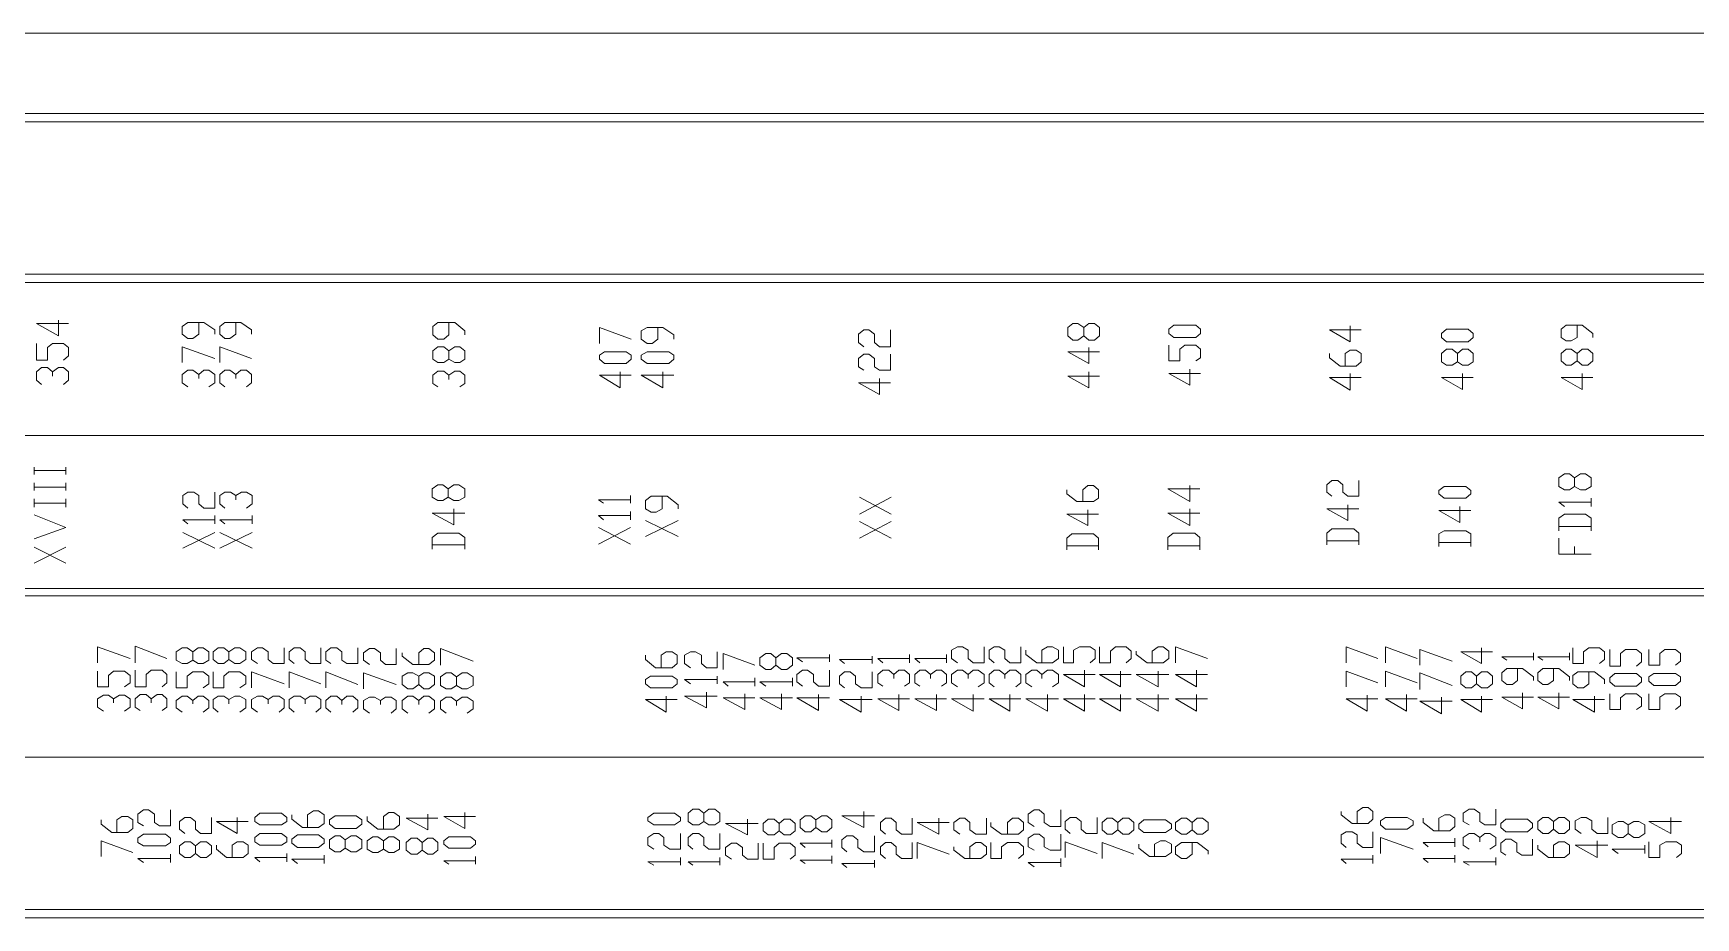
# Model space of a CAD drawing. Header units: millimetres. Extents: x 18 to 1853, y 466 to 763.
# Drawn here: x 1027.5 to 1130.8, y 708.2 to 763.2 of the extents above; entities that cross this region are included whole.
import ezdxf

# ---------------------------------------------------------------- set-up
doc = ezdxf.new("R2010")
doc.units = ezdxf.units.MM
doc.header["$MEASUREMENT"] = 0
doc.layers.add('1', color=7, linetype='Continuous')

msp = doc.modelspace()

# ---------------------------------------------------------------- linework, layer by layer
at = {"color": 255, "linetype": 'Continuous', "lineweight": 0}
msp.add_line((1852.6, 763.16), (18.35, 763.16), dxfattribs=at)
for points in [[(1029.05, 745.33), (1029.05, 744.34), (1027.7, 745.12), (1029.67, 745.12)], [(1038.77, 744.45), (1038.77, 744.71), (1038.09, 745.18), (1037.1, 745.18), (1036.74, 744.92), (1036.74, 744.45), (1037.1, 744.19), (1037.41, 744.19), (1037.78, 744.45), (1037.78, 745.18)], [(1041.05, 744.45), (1041.05, 744.71), (1040.38, 745.18), (1039.39, 745.18), (1039.08, 744.92), (1039.08, 744.45), (1039.39, 744.19), (1039.7, 744.19), (1040.07, 744.45), (1040.07, 745.18)], [(1054.31, 744.4), (1054.31, 744.66), (1053.68, 745.18), (1052.64, 745.18), (1052.33, 744.92), (1052.33, 744.4), (1052.64, 744.14), (1053.01, 744.14), (1053.32, 744.4), (1053.32, 745.18)], [(1093.75, 744.34), (1093.44, 744.08), (1093.08, 744.08), (1092.77, 744.34), (1092.77, 744.86), (1092.4, 745.12), (1092.09, 745.12), (1091.78, 744.86), (1091.78, 744.34), (1092.09, 744.08), (1092.4, 744.08), (1092.77, 744.34)], [(1092.77, 744.86), (1093.08, 745.12), (1093.44, 745.12), (1093.75, 744.86), (1093.75, 744.34)], [(1100.04, 744.5), (1099.73, 744.24), (1098.38, 744.24), (1098.07, 744.5), (1098.07, 744.76), (1098.38, 745.02), (1099.73, 745.02), (1100.04, 744.76), (1100.04, 744.5)], [(1109.34, 744.97), (1109.34, 743.98), (1108.04, 744.71), (1110.02, 744.71)], [(1124.42, 744.24), (1124.42, 744.5), (1123.74, 745.02), (1122.75, 745.02), (1122.44, 744.76), (1122.44, 744.24), (1122.75, 744.03), (1123.06, 744.03), (1123.43, 744.24), (1123.43, 745.02)], [(1062.67, 743.88), (1062.67, 744.86), (1064.65, 744.14)], [(1067.3, 744.14), (1067.3, 744.4), (1066.62, 744.86), (1065.64, 744.86), (1065.27, 744.66), (1065.27, 744.14), (1065.64, 743.88), (1065.95, 743.88), (1066.31, 744.14), (1066.31, 744.86)], [(1079.1, 743.67), (1078.78, 743.93), (1078.78, 744.45), (1079.1, 744.71), (1079.41, 744.71), (1079.77, 744.45), (1079.77, 743.93), (1080.08, 743.67), (1080.76, 743.67), (1080.76, 744.71)], [(1116.98, 744.24), (1116.67, 743.98), (1115.32, 743.98), (1115.01, 744.24), (1115.01, 744.5), (1115.32, 744.76), (1116.67, 744.76), (1116.98, 744.5), (1116.98, 744.24)], [(1029.36, 742.84), (1029.67, 743.1), (1029.67, 743.62), (1029.36, 743.88), (1028.68, 743.88), (1028.37, 743.62), (1028.37, 742.84), (1027.7, 742.84), (1027.7, 743.88)], [(1036.74, 742.68), (1036.74, 743.67), (1038.77, 742.94)], [(1039.08, 742.68), (1039.08, 743.67), (1041.05, 742.94)], [(1054.31, 742.89), (1053.99, 742.68), (1053.68, 742.68), (1053.32, 742.89), (1053.32, 743.41), (1053.01, 743.67), (1052.64, 743.67), (1052.33, 743.41), (1052.33, 742.89), (1052.64, 742.68), (1053.01, 742.68), (1053.32, 742.89)], [(1053.32, 743.41), (1053.68, 743.67), (1053.99, 743.67), (1054.31, 743.41), (1054.31, 742.89)], [(1064.65, 742.89), (1064.34, 742.63), (1062.99, 742.63), (1062.67, 742.89), (1062.67, 743.15), (1062.99, 743.36), (1064.34, 743.36), (1064.65, 743.15), (1064.65, 742.89)], [(1067.3, 742.89), (1066.99, 742.63), (1065.64, 742.63), (1065.27, 742.89), (1065.27, 743.15), (1065.64, 743.36), (1066.99, 743.36), (1067.3, 743.15), (1067.3, 742.89)], [(1079.1, 742.21), (1078.78, 742.42), (1078.78, 742.94), (1079.1, 743.2), (1079.41, 743.2), (1079.77, 742.94), (1079.77, 742.42), (1080.08, 742.21), (1080.76, 742.21), (1080.76, 743.2)], [(1093.08, 743.62), (1093.08, 742.63), (1091.78, 743.36), (1093.75, 743.36)], [(1099.73, 742.79), (1100.04, 742.99), (1100.04, 743.51), (1099.73, 743.77), (1099.05, 743.77), (1098.74, 743.51), (1098.74, 742.79), (1098.07, 742.79), (1098.07, 743.77)], [(1109.03, 742.47), (1109.03, 743.25), (1109.34, 743.46), (1109.71, 743.46), (1110.02, 743.25), (1110.02, 742.73), (1109.71, 742.47), (1108.72, 742.47), (1108.04, 742.99), (1108.04, 743.25)], [(1116.98, 742.73), (1116.67, 742.53), (1116.31, 742.53), (1116, 742.73), (1116, 743.25), (1115.68, 743.51), (1115.32, 743.51), (1115.01, 743.25), (1115.01, 742.73), (1115.32, 742.53), (1115.68, 742.53), (1116, 742.73)], [(1116, 743.25), (1116.31, 743.51), (1116.67, 743.51), (1116.98, 743.25), (1116.98, 742.73)], [(1124.42, 742.79), (1124.1, 742.53), (1123.74, 742.53), (1123.43, 742.79), (1123.43, 743.25), (1123.06, 743.51), (1122.75, 743.51), (1122.44, 743.25), (1122.44, 742.79), (1122.75, 742.53), (1123.06, 742.53), (1123.43, 742.79)], [(1123.43, 743.25), (1123.74, 743.51), (1124.1, 743.51), (1124.42, 743.25), (1124.42, 742.79)], [(1028.01, 741.33), (1027.7, 741.59), (1027.7, 742.11), (1028.01, 742.37), (1028.37, 742.37), (1028.68, 742.11), (1028.68, 741.85)], [(1028.68, 742.11), (1029.05, 742.37), (1029.36, 742.37), (1029.67, 742.11), (1029.67, 741.59), (1029.36, 741.33)], [(1037.1, 741.17), (1036.74, 741.43), (1036.74, 741.95), (1037.1, 742.21), (1037.41, 742.21), (1037.78, 741.95), (1037.78, 741.69)], [(1037.78, 741.95), (1038.09, 742.21), (1038.4, 742.21), (1038.77, 741.95), (1038.77, 741.43), (1038.4, 741.17)], [(1039.39, 741.17), (1039.08, 741.43), (1039.08, 741.95), (1039.39, 742.21), (1039.7, 742.21), (1040.07, 741.95), (1040.07, 741.69)], [(1040.07, 741.95), (1040.38, 742.21), (1040.74, 742.21), (1041.05, 741.95), (1041.05, 741.43), (1040.74, 741.17)], [(1052.64, 741.17), (1052.33, 741.38), (1052.33, 741.9), (1052.64, 742.16), (1053.01, 742.16), (1053.32, 741.9), (1053.32, 741.64)], [(1053.32, 741.9), (1053.68, 742.16), (1053.99, 742.16), (1054.31, 741.9), (1054.31, 741.38), (1053.99, 741.17)], [(1063.97, 742.11), (1063.97, 741.12), (1062.67, 741.9), (1064.65, 741.9)], [(1066.62, 742.11), (1066.62, 741.12), (1065.27, 741.9), (1067.3, 741.9)], [(1093.08, 742.11), (1093.08, 741.12), (1091.78, 741.85), (1093.75, 741.85)], [(1099.37, 742.27), (1099.37, 741.28), (1098.07, 742.01), (1100.04, 742.01)], [(1109.34, 742.01), (1109.34, 740.97), (1108.04, 741.75), (1110.02, 741.75)], [(1116.31, 742.01), (1116.31, 741.02), (1115.01, 741.75), (1116.98, 741.75)], [(1123.74, 742.01), (1123.74, 741.02), (1122.44, 741.75), (1124.42, 741.75)], [(1080.08, 741.69), (1080.08, 740.71), (1078.78, 741.43), (1080.76, 741.43)], [(65.33, 738.16), (1837.58, 738.16), (65.33, 738.16)], [(1027.54, 735.72), (1027.54, 736.18)], [(1027.54, 735.98), (1029.52, 735.98)], [(1029.52, 735.72), (1029.52, 736.18)], [(1124.31, 734.99), (1123.95, 734.78), (1123.64, 734.78), (1123.27, 734.99), (1123.27, 735.51), (1122.96, 735.77), (1122.65, 735.77), (1122.29, 735.51), (1122.29, 734.99), (1122.65, 734.78), (1122.96, 734.78), (1123.27, 734.99)], [(1123.27, 735.51), (1123.64, 735.77), (1123.95, 735.77), (1124.31, 735.51), (1124.31, 734.99)], [(1027.54, 734.73), (1027.54, 735.2)], [(1027.54, 734.94), (1029.52, 734.94)], [(1029.52, 734.73), (1029.52, 735.2)], [(1037.1, 733.64), (1036.79, 733.9), (1036.79, 734.42), (1037.1, 734.63), (1037.47, 734.63), (1037.78, 734.42), (1037.78, 733.9), (1038.09, 733.64), (1038.77, 733.64), (1038.77, 734.63)], [(1039.39, 733.64), (1039.08, 733.9), (1039.08, 734.42), (1039.39, 734.63), (1039.75, 734.63), (1040.07, 734.42), (1040.07, 734.16)], [(1040.07, 734.42), (1040.43, 734.63), (1040.74, 734.63), (1041.1, 734.42), (1041.1, 733.9), (1040.74, 733.64)], [(1054.31, 734.31), (1053.94, 734.11), (1053.63, 734.11), (1053.27, 734.31), (1053.27, 734.83), (1052.95, 735.09), (1052.64, 735.09), (1052.28, 734.83), (1052.28, 734.31), (1052.64, 734.11), (1052.95, 734.11), (1053.27, 734.31)], [(1053.27, 734.83), (1053.63, 735.09), (1053.94, 735.09), (1054.31, 734.83), (1054.31, 734.31)], [(1092.71, 734.05), (1092.71, 734.78), (1093.02, 735.04), (1093.39, 735.04), (1093.7, 734.78), (1093.7, 734.26), (1093.39, 734.05), (1092.35, 734.05), (1091.73, 734.52), (1091.73, 734.78)], [(1099.37, 735.04), (1099.37, 734.05), (1098.01, 734.83), (1099.99, 734.83)], [(1108.2, 734.37), (1107.89, 734.63), (1107.89, 735.09), (1108.2, 735.35), (1108.56, 735.35), (1108.88, 735.09), (1108.88, 734.63), (1109.19, 734.37), (1109.86, 734.37), (1109.86, 735.35)], [(1116.83, 734.52), (1116.52, 734.26), (1115.17, 734.26), (1114.85, 734.52), (1114.85, 734.73), (1115.17, 734.99), (1116.52, 734.99), (1116.83, 734.73), (1116.83, 734.52)], [(1027.54, 733.69), (1027.54, 734.21)], [(1027.54, 733.95), (1029.52, 733.95)], [(1029.52, 733.69), (1029.52, 734.21)], [(1053.63, 733.59), (1053.63, 732.6), (1052.28, 733.33), (1054.31, 733.33)], [(1062.93, 733.95), (1062.62, 734.16), (1064.6, 734.16)], [(1064.6, 733.95), (1064.6, 734.42)], [(1067.56, 733.59), (1067.56, 733.85), (1066.88, 734.37), (1065.9, 734.37), (1065.53, 734.11), (1065.53, 733.59), (1065.9, 733.38), (1066.21, 733.38), (1066.57, 733.59), (1066.57, 734.37)], [(1080.81, 733.27), (1078.84, 734.31)], [(1078.84, 733.27), (1080.81, 734.31)], [(1099.37, 733.59), (1099.37, 732.55), (1098.01, 733.33), (1099.99, 733.33)], [(1109.19, 733.85), (1109.19, 732.86), (1107.89, 733.59), (1109.86, 733.59)], [(1116.15, 733.74), (1116.15, 732.75), (1114.85, 733.48), (1116.83, 733.48)], [(1122.65, 733.74), (1122.29, 734), (1124.31, 734)], [(1124.31, 733.74), (1124.31, 734.26)], [(1027.54, 731.72), (1029.52, 732.44), (1027.54, 733.22)], [(1037.1, 732.65), (1036.79, 732.91), (1038.77, 732.91)], [(1038.77, 732.65), (1038.77, 733.17)], [(1039.39, 732.65), (1039.08, 732.91), (1041.1, 732.91)], [(1041.1, 732.65), (1041.1, 733.17)], [(1062.93, 732.91), (1062.62, 733.17), (1064.6, 733.17)], [(1064.6, 732.91), (1064.6, 733.43)], [(1067.56, 731.87), (1065.53, 732.86)], [(1065.53, 731.87), (1067.56, 732.86)], [(1080.81, 731.77), (1078.84, 732.81)], [(1078.84, 731.77), (1080.81, 732.81)], [(1093.02, 733.53), (1093.02, 732.55), (1091.73, 733.27), (1093.7, 733.27)], [(1124.31, 732.23), (1124.31, 733.01), (1123.95, 733.27), (1122.65, 733.27), (1122.29, 733.01), (1122.29, 732.23)], [(1038.77, 731.14), (1036.79, 732.13)], [(1036.79, 731.14), (1038.77, 732.13)], [(1041.1, 731.14), (1039.08, 732.13)], [(1039.08, 731.14), (1041.1, 732.13)], [(1054.31, 731.09), (1054.31, 731.82), (1053.94, 732.08), (1052.64, 732.08), (1052.28, 731.82), (1052.28, 731.09)], [(1064.6, 731.4), (1062.62, 732.44)], [(1062.62, 731.4), (1064.6, 732.44)], [(1093.7, 731.04), (1093.7, 731.77), (1093.39, 732.03), (1092.04, 732.03), (1091.73, 731.77), (1091.73, 731.04)], [(1099.99, 731.04), (1099.99, 731.82), (1099.68, 732.08), (1098.33, 732.08), (1098.01, 731.82), (1098.01, 731.04)], [(1109.86, 731.35), (1109.86, 732.08), (1109.55, 732.34), (1108.2, 732.34), (1107.89, 732.08), (1107.89, 731.35)], [(1107.89, 731.61), (1109.86, 731.61)], [(1116.83, 731.25), (1116.83, 732.03), (1116.52, 732.23), (1115.17, 732.23), (1114.85, 732.03), (1114.85, 731.25)], [(1122.29, 732.49), (1124.31, 732.49)], [(1124.31, 730.78), (1122.29, 730.78), (1122.29, 731.77)], [(1029.52, 730.21), (1027.54, 731.2)], [(1027.54, 730.21), (1029.52, 731.2)], [(1052.28, 731.35), (1054.31, 731.35)], [(1091.73, 731.3), (1093.7, 731.3)], [(1098.01, 731.3), (1099.99, 731.3)], [(1114.85, 731.51), (1116.83, 731.51)], [(1123.27, 730.78), (1123.27, 731.25)], [(1031.49, 724.02), (1031.49, 725.01), (1033.52, 724.28)], [(1033.83, 724.02), (1033.83, 725.06), (1035.8, 724.28)], [(1038.4, 724.18), (1038.04, 723.97), (1037.73, 723.97), (1037.41, 724.18), (1037.41, 724.7), (1037.05, 724.96), (1036.74, 724.96), (1036.38, 724.7), (1036.38, 724.18), (1036.74, 723.97), (1037.05, 723.97), (1037.41, 724.18)], [(1037.41, 724.7), (1037.73, 724.96), (1038.04, 724.96), (1038.4, 724.7), (1038.4, 724.18)], [(1040.69, 724.23), (1040.33, 723.97), (1040.01, 723.97), (1039.65, 724.23), (1039.65, 724.7), (1039.34, 724.96), (1038.97, 724.96), (1038.66, 724.7), (1038.66, 724.23), (1038.97, 723.97), (1039.34, 723.97), (1039.65, 724.23)], [(1039.65, 724.7), (1040.01, 724.96), (1040.33, 724.96), (1040.69, 724.7), (1040.69, 724.23)], [(1041.42, 723.97), (1041.05, 724.23), (1041.05, 724.7), (1041.42, 724.96), (1041.73, 724.96), (1042.09, 724.7), (1042.09, 724.23), (1042.4, 723.97), (1043.08, 723.97), (1043.08, 724.96)], [(1043.7, 723.97), (1043.39, 724.23), (1043.39, 724.7), (1043.7, 724.96), (1044.07, 724.96), (1044.38, 724.7), (1044.38, 724.23), (1044.69, 723.97), (1045.37, 723.97), (1045.37, 724.96)], [(1045.99, 723.97), (1045.68, 724.18), (1045.68, 724.7), (1045.99, 724.96), (1046.35, 724.96), (1046.67, 724.7), (1046.67, 724.18), (1046.98, 723.97), (1047.65, 723.97), (1047.65, 724.96)], [(1048.38, 723.92), (1048.02, 724.18), (1048.02, 724.65), (1048.38, 724.91), (1048.69, 724.91), (1049.06, 724.65), (1049.06, 724.18), (1049.37, 723.92), (1050.04, 723.92), (1050.04, 724.91)], [(1051.45, 723.92), (1051.45, 724.65), (1051.76, 724.91), (1052.07, 724.91), (1052.43, 724.65), (1052.43, 724.18), (1052.07, 723.92), (1051.08, 723.92), (1050.41, 724.44), (1050.41, 724.65)], [(1052.8, 723.87), (1052.8, 724.91), (1054.83, 724.13)], [(1066.52, 723.71), (1066.52, 724.49), (1066.83, 724.7), (1067.19, 724.7), (1067.51, 724.49), (1067.51, 723.97), (1067.19, 723.71), (1066.16, 723.71), (1065.53, 724.23), (1065.53, 724.49)], [(1068.34, 723.71), (1067.97, 723.97), (1067.97, 724.49), (1068.34, 724.7), (1068.65, 724.7), (1069.01, 724.49), (1069.01, 723.97), (1069.33, 723.71), (1070, 723.71), (1070, 724.7)], [(1070.37, 723.61), (1070.37, 724.59), (1072.34, 723.87)], [(1074.68, 723.87), (1074.32, 723.61), (1074, 723.61), (1073.64, 723.87), (1073.64, 724.33), (1073.33, 724.59), (1073.02, 724.59), (1072.65, 724.33), (1072.65, 723.87), (1073.02, 723.61), (1073.33, 723.61), (1073.64, 723.87)], [(1073.64, 724.33), (1074, 724.59), (1074.32, 724.59), (1074.68, 724.33), (1074.68, 723.87)], [(1075.3, 724.08), (1074.94, 724.33), (1076.97, 724.33)], [(1076.97, 724.08), (1076.97, 724.54)], [(1079.62, 723.97), (1079.62, 724.44)], [(1080.29, 724.02), (1079.98, 724.28), (1081.95, 724.28)], [(1081.95, 724.02), (1081.95, 724.54)], [(1082.58, 724.02), (1082.27, 724.28), (1084.24, 724.28)], [(1084.24, 724.02), (1084.24, 724.54)], [(1084.92, 724.02), (1084.55, 724.28), (1084.55, 724.8), (1084.92, 725.01), (1085.23, 725.01), (1085.59, 724.8), (1085.59, 724.28), (1085.9, 724.02), (1086.58, 724.02), (1086.58, 725.01)], [(1087.2, 724.02), (1086.89, 724.28), (1086.89, 724.8), (1087.2, 725.01), (1087.52, 725.01), (1087.88, 724.8), (1087.88, 724.28), (1088.19, 724.02), (1088.87, 724.02), (1088.87, 725.01)], [(1090.17, 724.02), (1090.17, 724.8), (1090.53, 725.01), (1090.84, 725.01), (1091.21, 724.8), (1091.21, 724.28), (1090.84, 724.02), (1089.85, 724.02), (1089.18, 724.54), (1089.18, 724.8)], [(1093.18, 724.02), (1093.49, 724.28), (1093.49, 724.8), (1093.18, 725.01), (1092.51, 725.01), (1092.14, 724.8), (1092.14, 724.02), (1091.52, 724.02), (1091.52, 725.01)], [(1095.42, 724.02), (1095.73, 724.28), (1095.73, 724.75), (1095.42, 725.01), (1094.74, 725.01), (1094.43, 724.75), (1094.43, 724.02), (1093.75, 724.02), (1093.75, 725.01)], [(1097.03, 724.02), (1097.03, 724.75), (1097.39, 725.01), (1097.7, 725.01), (1098.07, 724.75), (1098.07, 724.28), (1097.7, 724.02), (1096.71, 724.02), (1096.04, 724.54), (1096.04, 724.75)], [(1098.48, 724.02), (1098.48, 725.01), (1100.46, 724.28)], [(1109.08, 724.02), (1109.08, 725.01), (1111.06, 724.28)], [(1111.53, 724.02), (1111.53, 725.01), (1113.5, 724.28)], [(1113.66, 723.87), (1113.66, 724.85), (1115.68, 724.13)], [(1117.5, 724.96), (1117.5, 723.97), (1116.2, 724.7), (1118.18, 724.7)], [(1119.06, 724.18), (1118.75, 724.39), (1120.73, 724.39)], [(1120.73, 724.18), (1120.73, 724.65)], [(1121.3, 724.18), (1120.99, 724.39), (1122.96, 724.39)], [(1122.96, 724.18), (1122.96, 724.65)], [(1124.83, 723.97), (1125.14, 724.23), (1125.14, 724.7), (1124.83, 724.96), (1124.16, 724.96), (1123.84, 724.7), (1123.84, 723.97), (1123.17, 723.97), (1123.17, 724.96)], [(1127.12, 723.82), (1127.43, 724.08), (1127.43, 724.59), (1127.12, 724.85), (1126.44, 724.85), (1126.13, 724.59), (1126.13, 723.82), (1125.46, 723.82), (1125.46, 724.85)], [(1129.56, 723.87), (1129.87, 724.13), (1129.87, 724.59), (1129.56, 724.85), (1128.89, 724.85), (1128.57, 724.59), (1128.57, 723.87), (1127.9, 723.87), (1127.9, 724.85)], [(1033.15, 722.52), (1033.52, 722.78), (1033.52, 723.24), (1033.15, 723.5), (1032.48, 723.5), (1032.17, 723.24), (1032.17, 722.52), (1031.49, 722.52), (1031.49, 723.5)], [(1035.49, 722.52), (1035.8, 722.78), (1035.8, 723.3), (1035.49, 723.56), (1034.82, 723.56), (1034.5, 723.3), (1034.5, 722.52), (1033.83, 722.52), (1033.83, 723.56)], [(1038.04, 722.46), (1038.4, 722.72), (1038.4, 723.19), (1038.04, 723.45), (1037.41, 723.45), (1037.05, 723.19), (1037.05, 722.46), (1036.38, 722.46), (1036.38, 723.45)], [(1040.33, 722.46), (1040.69, 722.72), (1040.69, 723.19), (1040.33, 723.45), (1039.65, 723.45), (1039.34, 723.19), (1039.34, 722.46), (1038.66, 722.46), (1038.66, 723.45)], [(1041.05, 722.46), (1041.05, 723.45), (1043.08, 722.72)], [(1043.39, 722.46), (1043.39, 723.45), (1045.37, 722.72)], [(1045.68, 722.46), (1045.68, 723.45), (1047.65, 722.67)], [(1048.02, 722.41), (1048.02, 723.4), (1050.04, 722.67)], [(1052.43, 722.67), (1052.07, 722.41), (1051.76, 722.41), (1051.45, 722.67), (1051.45, 723.19), (1051.08, 723.4), (1050.77, 723.4), (1050.41, 723.19), (1050.41, 722.67), (1050.77, 722.41), (1051.08, 722.41), (1051.45, 722.67)], [(1051.45, 723.19), (1051.76, 723.4), (1052.07, 723.4), (1052.43, 723.19), (1052.43, 722.67)], [(1054.83, 722.62), (1054.46, 722.41), (1054.15, 722.41), (1053.79, 722.62), (1053.79, 723.14), (1053.47, 723.4), (1053.16, 723.4), (1052.8, 723.14), (1052.8, 722.62), (1053.16, 722.41), (1053.47, 722.41), (1053.79, 722.62)], [(1053.79, 723.14), (1054.15, 723.4), (1054.46, 723.4), (1054.83, 723.14), (1054.83, 722.62)], [(1075.3, 722.57), (1074.94, 722.83), (1074.94, 723.3), (1075.3, 723.56), (1075.61, 723.56), (1075.98, 723.3), (1075.98, 722.83), (1076.29, 722.57), (1076.97, 722.57), (1076.97, 723.56)], [(1077.9, 723.97), (1077.59, 724.23), (1079.62, 724.23)], [(1077.9, 722.46), (1077.59, 722.72), (1077.59, 723.19), (1077.9, 723.45), (1078.26, 723.45), (1078.58, 723.19), (1078.58, 722.72), (1078.94, 722.46), (1079.62, 722.46), (1079.62, 723.45)], [(1080.29, 722.57), (1079.98, 722.78), (1079.98, 723.3), (1080.29, 723.56), (1080.66, 723.56), (1080.97, 723.3), (1080.97, 723.04)], [(1080.97, 723.3), (1081.28, 723.56), (1081.64, 723.56), (1081.95, 723.3), (1081.95, 722.78), (1081.64, 722.57)], [(1082.58, 722.57), (1082.27, 722.78), (1082.27, 723.3), (1082.58, 723.56), (1082.94, 723.56), (1083.25, 723.3), (1083.25, 723.04)], [(1083.25, 723.3), (1083.62, 723.56), (1083.93, 723.56), (1084.24, 723.3), (1084.24, 722.78), (1083.93, 722.57)], [(1084.92, 722.52), (1084.55, 722.78), (1084.55, 723.3), (1084.92, 723.56), (1085.23, 723.56), (1085.59, 723.3), (1085.59, 723.04)], [(1085.59, 723.3), (1085.9, 723.56), (1086.22, 723.56), (1086.58, 723.3), (1086.58, 722.78), (1086.22, 722.52)], [(1087.2, 722.52), (1086.89, 722.78), (1086.89, 723.3), (1087.2, 723.56), (1087.52, 723.56), (1087.88, 723.3), (1087.88, 723.04)], [(1087.88, 723.3), (1088.19, 723.56), (1088.56, 723.56), (1088.87, 723.3), (1088.87, 722.78), (1088.56, 722.52)], [(1089.54, 722.52), (1089.18, 722.78), (1089.18, 723.3), (1089.54, 723.56), (1089.85, 723.56), (1090.17, 723.3), (1090.17, 723.04)], [(1090.17, 723.3), (1090.53, 723.56), (1090.84, 723.56), (1091.21, 723.3), (1091.21, 722.78), (1090.84, 722.52)], [(1092.82, 723.56), (1092.82, 722.52), (1091.52, 723.3), (1093.49, 723.3)], [(1095.05, 723.5), (1095.05, 722.52), (1093.75, 723.3), (1095.73, 723.3)], [(1097.39, 723.5), (1097.39, 722.52), (1096.04, 723.3), (1098.07, 723.3)], [(1099.78, 723.56), (1099.78, 722.52), (1098.48, 723.3), (1100.46, 723.3)], [(1109.08, 722.52), (1109.08, 723.5), (1111.06, 722.78)], [(1111.53, 722.52), (1111.53, 723.5), (1113.5, 722.78)], [(1113.66, 722.36), (1113.66, 723.4), (1115.68, 722.62)], [(1118.18, 722.72), (1117.87, 722.46), (1117.5, 722.46), (1117.19, 722.72), (1117.19, 723.19), (1116.88, 723.45), (1116.52, 723.45), (1116.2, 723.19), (1116.2, 722.72), (1116.52, 722.46), (1116.88, 722.46), (1117.19, 722.72)], [(1117.19, 723.19), (1117.5, 723.45), (1117.87, 723.45), (1118.18, 723.19), (1118.18, 722.72)], [(1120.73, 722.93), (1120.73, 723.14), (1120.05, 723.66), (1119.06, 723.66), (1118.75, 723.4), (1118.75, 722.93), (1119.06, 722.67), (1119.43, 722.67), (1119.74, 722.93), (1119.74, 723.66)], [(1122.96, 722.93), (1122.96, 723.14), (1122.29, 723.66), (1121.3, 723.66), (1120.99, 723.4), (1120.99, 722.93), (1121.3, 722.67), (1121.61, 722.67), (1121.97, 722.93), (1121.97, 723.66)], [(1125.14, 722.72), (1125.14, 722.98), (1124.52, 723.45), (1123.48, 723.45), (1123.17, 723.24), (1123.17, 722.72), (1123.48, 722.46), (1123.84, 722.46), (1124.16, 722.72), (1124.16, 723.45)], [(1127.43, 722.83), (1127.12, 722.57), (1125.77, 722.57), (1125.46, 722.83), (1125.46, 723.09), (1125.77, 723.35), (1127.12, 723.35), (1127.43, 723.09), (1127.43, 722.83)], [(1129.87, 722.88), (1129.56, 722.62), (1128.21, 722.62), (1127.9, 722.88), (1127.9, 723.14), (1128.21, 723.35), (1129.56, 723.35), (1129.87, 723.14), (1129.87, 722.88)], [(1067.51, 722.72), (1067.19, 722.46), (1065.84, 722.46), (1065.53, 722.72), (1065.53, 722.98), (1065.84, 723.19), (1067.19, 723.19), (1067.51, 722.98), (1067.51, 722.72)], [(1068.34, 722.72), (1067.97, 722.98), (1070, 722.98)], [(1070, 722.72), (1070, 723.19)], [(1070.68, 722.57), (1070.37, 722.83), (1072.34, 722.83)], [(1072.34, 722.57), (1072.34, 723.09)], [(1073.02, 722.57), (1072.65, 722.83), (1074.68, 722.83)], [(1074.68, 722.57), (1074.68, 723.09)], [(1031.85, 721.01), (1031.49, 721.27), (1031.49, 721.79), (1031.85, 722), (1032.17, 722), (1032.48, 721.79), (1032.48, 721.53)], [(1032.48, 721.79), (1032.84, 722), (1033.15, 722), (1033.52, 721.79), (1033.52, 721.27), (1033.15, 721.01)], [(1034.14, 721.06), (1033.83, 721.27), (1033.83, 721.79), (1034.14, 722.05), (1034.5, 722.05), (1034.82, 721.79), (1034.82, 721.53)], [(1034.82, 721.79), (1035.18, 722.05), (1035.49, 722.05), (1035.8, 721.79), (1035.8, 721.27), (1035.49, 721.06)], [(1036.74, 720.96), (1036.38, 721.22), (1036.38, 721.68), (1036.74, 721.94), (1037.05, 721.94), (1037.41, 721.68), (1037.41, 721.48)], [(1037.41, 721.68), (1037.73, 721.94), (1038.04, 721.94), (1038.4, 721.68), (1038.4, 721.22), (1038.04, 720.96)], [(1038.97, 720.96), (1038.66, 721.22), (1038.66, 721.74), (1038.97, 721.94), (1039.34, 721.94), (1039.65, 721.74), (1039.65, 721.48)], [(1039.65, 721.74), (1040.01, 721.94), (1040.33, 721.94), (1040.69, 721.74), (1040.69, 721.22), (1040.33, 720.96)], [(1041.42, 720.96), (1041.05, 721.22), (1041.05, 721.74), (1041.42, 721.94), (1041.73, 721.94), (1042.09, 721.74), (1042.09, 721.48)], [(1042.09, 721.74), (1042.4, 721.94), (1042.77, 721.94), (1043.08, 721.74), (1043.08, 721.22), (1042.77, 720.96)], [(1043.7, 720.96), (1043.39, 721.22), (1043.39, 721.74), (1043.7, 721.94), (1044.07, 721.94), (1044.38, 721.74), (1044.38, 721.48)], [(1044.38, 721.74), (1044.69, 721.94), (1045.05, 721.94), (1045.37, 721.74), (1045.37, 721.22), (1045.05, 720.96)], [(1045.99, 720.96), (1045.68, 721.22), (1045.68, 721.68), (1045.99, 721.94), (1046.35, 721.94), (1046.67, 721.68), (1046.67, 721.42)], [(1046.67, 721.68), (1046.98, 721.94), (1047.34, 721.94), (1047.65, 721.68), (1047.65, 721.22), (1047.34, 720.96)], [(1048.38, 720.9), (1048.02, 721.16), (1048.02, 721.68), (1048.38, 721.89), (1048.69, 721.89), (1049.06, 721.68), (1049.06, 721.42)], [(1049.06, 721.68), (1049.37, 721.89), (1049.73, 721.89), (1050.04, 721.68), (1050.04, 721.16), (1049.73, 720.9)], [(1050.77, 720.9), (1050.41, 721.16), (1050.41, 721.68), (1050.77, 721.94), (1051.08, 721.94), (1051.45, 721.68), (1051.45, 721.42)], [(1051.45, 721.68), (1051.76, 721.94), (1052.07, 721.94), (1052.43, 721.68), (1052.43, 721.16), (1052.07, 720.9)], [(1053.16, 720.9), (1052.8, 721.16), (1052.8, 721.63), (1053.16, 721.89), (1053.47, 721.89), (1053.79, 721.63), (1053.79, 721.37)], [(1053.79, 721.63), (1054.15, 721.89), (1054.46, 721.89), (1054.83, 721.63), (1054.83, 721.16), (1054.46, 720.9)], [(1066.83, 721.94), (1066.83, 720.96), (1065.53, 721.74), (1067.51, 721.74)], [(1069.33, 722.2), (1069.33, 721.22), (1067.97, 721.94), (1070, 721.94)], [(1071.72, 722.1), (1071.72, 721.11), (1070.37, 721.84), (1072.34, 721.84)], [(1074, 722.1), (1074, 721.11), (1072.65, 721.84), (1074.68, 721.84)], [(1076.29, 722.05), (1076.29, 721.06), (1074.94, 721.84), (1076.97, 721.84)], [(1078.94, 721.94), (1078.94, 720.96), (1077.59, 721.74), (1079.62, 721.74)], [(1081.28, 722.05), (1081.28, 721.06), (1079.98, 721.79), (1081.95, 721.79)], [(1083.62, 722.05), (1083.62, 721.06), (1082.27, 721.79), (1084.24, 721.79)], [(1085.9, 722.05), (1085.9, 721.01), (1084.55, 721.79), (1086.58, 721.79)], [(1088.19, 722.05), (1088.19, 721.01), (1086.89, 721.79), (1088.87, 721.79)], [(1090.53, 722.05), (1090.53, 721.01), (1089.18, 721.79), (1091.21, 721.79)], [(1092.82, 722.05), (1092.82, 721.01), (1091.52, 721.79), (1093.49, 721.79)], [(1095.05, 722.05), (1095.05, 721.01), (1093.75, 721.79), (1095.73, 721.79)], [(1097.39, 722.05), (1097.39, 721.01), (1096.04, 721.79), (1098.07, 721.79)], [(1099.78, 722.05), (1099.78, 721.01), (1098.48, 721.79), (1100.46, 721.79)], [(1110.38, 722), (1110.38, 721.01), (1109.08, 721.79), (1111.06, 721.79)], [(1112.83, 722.05), (1112.83, 721.01), (1111.53, 721.79), (1113.5, 721.79)], [(1115.01, 721.89), (1115.01, 720.85), (1113.66, 721.63), (1115.68, 721.63)], [(1117.5, 721.94), (1117.5, 720.96), (1116.2, 721.74), (1118.18, 721.74)], [(1120.05, 722.15), (1120.05, 721.16), (1118.75, 721.89), (1120.73, 721.89)], [(1122.29, 722.15), (1122.29, 721.16), (1120.99, 721.89), (1122.96, 721.89)], [(1124.52, 721.94), (1124.52, 720.96), (1123.17, 721.74), (1125.14, 721.74)], [(1127.12, 721.11), (1127.43, 721.32), (1127.43, 721.84), (1127.12, 722.1), (1126.44, 722.1), (1126.13, 721.84), (1126.13, 721.11), (1125.46, 721.11), (1125.46, 722.1)], [(1129.56, 721.11), (1129.87, 721.37), (1129.87, 721.89), (1129.56, 722.1), (1128.89, 722.1), (1128.57, 721.89), (1128.57, 721.11), (1127.9, 721.11), (1127.9, 722.1)], [(65.33, 718.15), (1837.58, 718.15), (65.33, 718.15)], [(1109.76, 714.04), (1109.76, 714.77), (1110.12, 715.03), (1110.44, 715.03), (1110.75, 714.77), (1110.75, 714.3), (1110.44, 714.04), (1109.45, 714.04), (1108.77, 714.56), (1108.77, 714.77)], [(1032.69, 713.47), (1032.69, 714.25), (1033, 714.46), (1033.36, 714.46), (1033.67, 714.25), (1033.67, 713.73), (1033.36, 713.47), (1032.37, 713.47), (1031.7, 713.99), (1031.7, 714.25)], [(1034.35, 713.89), (1033.98, 714.1), (1033.98, 714.62), (1034.35, 714.88), (1034.66, 714.88), (1035.02, 714.62), (1035.02, 714.1), (1035.34, 713.89), (1036.01, 713.89), (1036.01, 714.88)], [(1036.9, 713.42), (1036.58, 713.68), (1036.58, 714.15), (1036.9, 714.41), (1037.26, 714.41), (1037.57, 714.15), (1037.57, 713.68), (1037.88, 713.42), (1038.56, 713.42), (1038.56, 714.41)], [(1040.17, 714.41), (1040.17, 713.42), (1038.87, 714.15), (1040.84, 714.15)], [(1043.24, 714.15), (1042.92, 713.94), (1041.57, 713.94), (1041.26, 714.15), (1041.26, 714.41), (1041.57, 714.67), (1042.92, 714.67), (1043.24, 714.41), (1043.24, 714.15)], [(1044.54, 713.78), (1044.54, 714.56), (1044.9, 714.82), (1045.21, 714.82), (1045.57, 714.56), (1045.57, 714.04), (1045.21, 713.78), (1044.22, 713.78), (1043.55, 714.3), (1043.55, 714.56)], [(1047.91, 713.99), (1047.55, 713.73), (1046.25, 713.73), (1045.89, 713.99), (1045.89, 714.25), (1046.25, 714.51), (1047.55, 714.51), (1047.91, 714.25), (1047.91, 713.99)], [(1049.26, 713.68), (1049.26, 714.46), (1049.58, 714.72), (1049.89, 714.72), (1050.25, 714.46), (1050.25, 713.94), (1049.89, 713.68), (1048.9, 713.68), (1048.23, 714.2), (1048.23, 714.46)], [(1052.02, 714.62), (1052.02, 713.63), (1050.67, 714.36), (1052.64, 714.36)], [(1054.31, 714.72), (1054.31, 713.73), (1053.01, 714.46), (1054.98, 714.46)], [(1067.71, 714.2), (1067.35, 713.94), (1066.05, 713.94), (1065.69, 714.2), (1065.69, 714.41), (1066.05, 714.67), (1067.35, 714.67), (1067.71, 714.41), (1067.71, 714.2)], [(1070.16, 714.15), (1069.85, 713.94), (1069.48, 713.94), (1069.17, 714.15), (1069.17, 714.67), (1068.86, 714.93), (1068.49, 714.93), (1068.18, 714.67), (1068.18, 714.15), (1068.49, 713.94), (1068.86, 713.94), (1069.17, 714.15)], [(1069.17, 714.67), (1069.48, 714.93), (1069.85, 714.93), (1070.16, 714.67), (1070.16, 714.15)], [(1071.87, 714.3), (1071.87, 713.32), (1070.52, 714.04), (1072.55, 714.04)], [(1074.83, 713.58), (1074.52, 713.32), (1074.16, 713.32), (1073.85, 713.58), (1073.85, 714.04), (1073.54, 714.3), (1073.17, 714.3), (1072.86, 714.04), (1072.86, 713.58), (1073.17, 713.32), (1073.54, 713.32), (1073.85, 713.58)], [(1073.85, 714.04), (1074.16, 714.3), (1074.52, 714.3), (1074.83, 714.04), (1074.83, 713.58)], [(1077.12, 713.78), (1076.81, 713.52), (1076.5, 713.52), (1076.13, 713.78), (1076.13, 714.25), (1075.82, 714.51), (1075.46, 714.51), (1075.15, 714.25), (1075.15, 713.78), (1075.46, 713.52), (1075.82, 713.52), (1076.13, 713.78)], [(1076.13, 714.25), (1076.5, 714.51), (1076.81, 714.51), (1077.12, 714.25), (1077.12, 713.78)], [(1079.1, 714.77), (1079.1, 713.78), (1077.75, 714.51), (1079.77, 714.51)], [(1080.45, 713.37), (1080.14, 713.63), (1080.14, 714.1), (1080.45, 714.36), (1080.81, 714.36), (1081.12, 714.1), (1081.12, 713.63), (1081.44, 713.37), (1082.11, 713.37), (1082.11, 714.36)], [(1083.77, 714.36), (1083.77, 713.37), (1082.42, 714.1), (1084.4, 714.1)], [(1085.07, 713.37), (1084.71, 713.63), (1084.71, 714.1), (1085.07, 714.36), (1085.39, 714.36), (1085.7, 714.1), (1085.7, 713.63), (1086.06, 713.37), (1086.74, 713.37), (1086.74, 714.36)], [(1088.04, 713.37), (1088.04, 714.1), (1088.35, 714.36), (1088.71, 714.36), (1089.02, 714.1), (1089.02, 713.63), (1088.71, 713.37), (1087.67, 713.37), (1087, 713.84), (1087, 714.1)], [(1089.7, 713.84), (1089.33, 714.1), (1089.33, 714.62), (1089.7, 714.88), (1090.01, 714.88), (1090.32, 714.62), (1090.32, 714.1), (1090.69, 713.84), (1091.36, 713.84), (1091.36, 714.88)], [(1091.93, 713.42), (1091.62, 713.68), (1091.62, 714.15), (1091.93, 714.41), (1092.3, 714.41), (1092.61, 714.15), (1092.61, 713.68), (1092.92, 713.42), (1093.6, 713.42), (1093.6, 714.41)], [(1095.88, 713.63), (1095.57, 713.37), (1095.21, 713.37), (1094.9, 713.63), (1094.9, 714.1), (1094.53, 714.36), (1094.22, 714.36), (1093.91, 714.1), (1093.91, 713.63), (1094.22, 713.37), (1094.53, 713.37), (1094.9, 713.63)], [(1094.9, 714.1), (1095.21, 714.36), (1095.57, 714.36), (1095.88, 714.1), (1095.88, 713.63)], [(1098.22, 713.73), (1097.86, 713.47), (1096.51, 713.47), (1096.2, 713.73), (1096.2, 713.99), (1096.51, 714.25), (1097.86, 714.25), (1098.22, 713.99), (1098.22, 713.73)], [(1100.51, 713.63), (1100.15, 713.37), (1099.83, 713.37), (1099.52, 713.63), (1099.52, 714.1), (1099.16, 714.36), (1098.85, 714.36), (1098.48, 714.1), (1098.48, 713.63), (1098.85, 713.37), (1099.16, 713.37), (1099.52, 713.63)], [(1099.52, 714.1), (1099.83, 714.36), (1100.15, 714.36), (1100.51, 714.1), (1100.51, 713.63)], [(1113.24, 713.94), (1112.88, 713.68), (1111.53, 713.68), (1111.22, 713.94), (1111.22, 714.2), (1111.53, 714.41), (1112.88, 714.41), (1113.24, 714.2), (1113.24, 713.94)], [(1114.85, 713.58), (1114.85, 714.36), (1115.22, 714.56), (1115.53, 714.56), (1115.84, 714.36), (1115.84, 713.84), (1115.53, 713.58), (1114.54, 713.58), (1113.87, 714.1), (1113.87, 714.36)], [(1116.72, 713.94), (1116.36, 714.15), (1116.36, 714.67), (1116.72, 714.93), (1117.04, 714.93), (1117.4, 714.67), (1117.4, 714.15), (1117.71, 713.94), (1118.39, 713.94), (1118.39, 714.93)], [(1120.67, 713.78), (1120.36, 713.52), (1119.01, 713.52), (1118.7, 713.78), (1118.7, 714.04), (1119.01, 714.3), (1120.36, 714.3), (1120.67, 714.04), (1120.67, 713.78)], [(1122.96, 713.68), (1122.65, 713.42), (1122.29, 713.42), (1121.97, 713.68), (1121.97, 714.15), (1121.66, 714.41), (1121.3, 714.41), (1120.99, 714.15), (1120.99, 713.68), (1121.3, 713.42), (1121.66, 713.42), (1121.97, 713.68)], [(1121.97, 714.15), (1122.29, 714.41), (1122.65, 714.41), (1122.96, 714.15), (1122.96, 713.68)], [(1123.69, 713.42), (1123.32, 713.68), (1123.32, 714.2), (1123.69, 714.41), (1124, 714.41), (1124.36, 714.2), (1124.36, 713.68), (1124.68, 713.42), (1125.35, 713.42), (1125.35, 714.41)], [(1127.64, 713.42), (1127.27, 713.16), (1126.96, 713.16), (1126.6, 713.42), (1126.6, 713.94), (1126.29, 714.15), (1125.98, 714.15), (1125.61, 713.94), (1125.61, 713.42), (1125.98, 713.16), (1126.29, 713.16), (1126.6, 713.42)], [(1126.6, 713.94), (1126.96, 714.15), (1127.27, 714.15), (1127.64, 713.94), (1127.64, 713.42)], [(1129.25, 714.41), (1129.25, 713.42), (1127.9, 714.15), (1129.93, 714.15)], [(1031.7, 711.97), (1031.7, 712.95), (1033.67, 712.23)], [(1036.01, 712.85), (1035.7, 712.64), (1034.35, 712.64), (1033.98, 712.85), (1033.98, 713.11), (1034.35, 713.37), (1035.7, 713.37), (1036.01, 713.11), (1036.01, 712.85)], [(1043.24, 712.9), (1042.92, 712.69), (1041.57, 712.69), (1041.26, 712.9), (1041.26, 713.16), (1041.57, 713.42), (1042.92, 713.42), (1043.24, 713.16), (1043.24, 712.9)], [(1045.57, 712.8), (1045.21, 712.54), (1043.91, 712.54), (1043.55, 712.8), (1043.55, 713.06), (1043.91, 713.32), (1045.21, 713.32), (1045.57, 713.06), (1045.57, 712.8)], [(1047.91, 712.49), (1047.55, 712.28), (1047.24, 712.28), (1046.87, 712.49), (1046.87, 713.01), (1046.56, 713.26), (1046.25, 713.26), (1045.89, 713.01), (1045.89, 712.49), (1046.25, 712.28), (1046.56, 712.28), (1046.87, 712.49)], [(1046.87, 713.01), (1047.24, 713.26), (1047.55, 713.26), (1047.91, 713.01), (1047.91, 712.49)], [(1050.25, 712.43), (1049.89, 712.23), (1049.58, 712.23), (1049.26, 712.43), (1049.26, 712.95), (1048.9, 713.21), (1048.59, 713.21), (1048.23, 712.95), (1048.23, 712.43), (1048.59, 712.23), (1048.9, 712.23), (1049.26, 712.43)], [(1049.26, 712.95), (1049.58, 713.21), (1049.89, 713.21), (1050.25, 712.95), (1050.25, 712.43)], [(1052.64, 712.38), (1052.33, 712.12), (1052.02, 712.12), (1051.66, 712.38), (1051.66, 712.85), (1051.34, 713.11), (1050.98, 713.11), (1050.67, 712.85), (1050.67, 712.38), (1050.98, 712.12), (1051.34, 712.12), (1051.66, 712.38)], [(1051.66, 712.85), (1052.02, 713.11), (1052.33, 713.11), (1052.64, 712.85), (1052.64, 712.38)], [(1054.98, 712.75), (1054.67, 712.49), (1053.32, 712.49), (1053.01, 712.75), (1053.01, 712.95), (1053.32, 713.21), (1054.67, 713.21), (1054.98, 712.95), (1054.98, 712.75)], [(1066.05, 712.43), (1065.69, 712.69), (1065.69, 713.16), (1066.05, 713.42), (1066.36, 713.42), (1066.68, 713.16), (1066.68, 712.69), (1067.04, 712.43), (1067.71, 712.43), (1067.71, 713.42)], [(1068.49, 712.43), (1068.18, 712.69), (1068.18, 713.16), (1068.49, 713.42), (1068.86, 713.42), (1069.17, 713.16), (1069.17, 712.69), (1069.48, 712.43), (1070.16, 712.43), (1070.16, 713.42)], [(1077.12, 712.54), (1077.12, 713.01)], [(1078.06, 712.28), (1077.75, 712.54), (1077.75, 713.01), (1078.06, 713.26), (1078.42, 713.26), (1078.73, 713.01), (1078.73, 712.54), (1079.1, 712.28), (1079.77, 712.28), (1079.77, 713.26)], [(1089.7, 712.38), (1089.33, 712.59), (1089.33, 713.11), (1089.7, 713.37), (1090.01, 713.37), (1090.32, 713.11), (1090.32, 712.59), (1090.69, 712.38), (1091.36, 712.38), (1091.36, 713.37)], [(1097.18, 711.97), (1097.18, 712.75), (1097.55, 712.95), (1097.86, 712.95), (1098.22, 712.75), (1098.22, 712.23), (1097.86, 711.97), (1096.87, 711.97), (1096.2, 712.49), (1096.2, 712.75)], [(1109.08, 712.54), (1108.77, 712.8), (1108.77, 713.32), (1109.08, 713.52), (1109.45, 713.52), (1109.76, 713.32), (1109.76, 712.8), (1110.12, 712.54), (1110.75, 712.54), (1110.75, 713.52)], [(1111.22, 712.17), (1111.22, 713.16), (1113.24, 712.43)], [(1115.84, 712.59), (1115.84, 713.11)], [(1116.72, 712.43), (1116.36, 712.69), (1116.36, 713.16), (1116.72, 713.42), (1117.04, 713.42), (1117.4, 713.16), (1117.4, 712.9)], [(1117.4, 713.16), (1117.71, 713.42), (1118.02, 713.42), (1118.39, 713.16), (1118.39, 712.69), (1118.02, 712.43)], [(1119.01, 712.07), (1118.7, 712.28), (1118.7, 712.8), (1119.01, 713.06), (1119.32, 713.06), (1119.69, 712.8), (1119.69, 712.28), (1120, 712.07), (1120.67, 712.07), (1120.67, 713.06)], [(1124.68, 712.95), (1124.68, 711.91), (1123.32, 712.69), (1125.35, 712.69)], [(1036.01, 711.6), (1036.01, 712.12)], [(1038.56, 712.17), (1038.25, 711.91), (1037.88, 711.91), (1037.57, 712.17), (1037.57, 712.64), (1037.26, 712.9), (1036.9, 712.9), (1036.58, 712.64), (1036.58, 712.17), (1036.9, 711.91), (1037.26, 711.91), (1037.57, 712.17)], [(1037.57, 712.64), (1037.88, 712.9), (1038.25, 712.9), (1038.56, 712.64), (1038.56, 712.17)], [(1039.86, 711.91), (1039.86, 712.69), (1040.17, 712.9), (1040.53, 712.9), (1040.84, 712.69), (1040.84, 712.17), (1040.53, 711.91), (1039.49, 711.91), (1038.87, 712.43), (1038.87, 712.69)], [(1041.57, 711.65), (1041.26, 711.91), (1043.24, 711.91)], [(1043.24, 711.65), (1043.24, 712.17)], [(1045.57, 711.55), (1045.57, 712.07)], [(1054.98, 711.5), (1054.98, 711.97)], [(1067.71, 711.45), (1067.71, 711.91)], [(1070.16, 711.45), (1070.16, 711.91)], [(1070.88, 711.81), (1070.52, 712.07), (1070.52, 712.54), (1070.88, 712.8), (1071.2, 712.8), (1071.56, 712.54), (1071.56, 712.07), (1071.87, 711.81), (1072.55, 711.81), (1072.55, 712.8)], [(1074.52, 711.81), (1074.83, 712.07), (1074.83, 712.54), (1074.52, 712.8), (1073.85, 712.8), (1073.54, 712.54), (1073.54, 711.81), (1072.86, 711.81), (1072.86, 712.8)], [(1075.46, 712.54), (1075.15, 712.8), (1077.12, 712.8)], [(1077.12, 711.55), (1077.12, 712.02)], [(1080.45, 711.86), (1080.14, 712.12), (1080.14, 712.59), (1080.45, 712.85), (1080.81, 712.85), (1081.12, 712.59), (1081.12, 712.12), (1081.44, 711.86), (1082.11, 711.86), (1082.11, 712.85)], [(1082.42, 711.86), (1082.42, 712.85), (1084.4, 712.12)], [(1085.7, 711.86), (1085.7, 712.59), (1086.06, 712.85), (1086.37, 712.85), (1086.74, 712.59), (1086.74, 712.12), (1086.37, 711.86), (1085.39, 711.86), (1084.71, 712.38), (1084.71, 712.59)], [(1088.71, 711.86), (1089.02, 712.12), (1089.02, 712.59), (1088.71, 712.85), (1088.04, 712.85), (1087.67, 712.59), (1087.67, 711.86), (1087, 711.86), (1087, 712.85)], [(1091.62, 711.91), (1091.62, 712.9), (1093.6, 712.17)], [(1093.91, 711.86), (1093.91, 712.85), (1095.88, 712.12)], [(1100.51, 712.12), (1100.51, 712.33), (1099.83, 712.85), (1098.85, 712.85), (1098.48, 712.59), (1098.48, 712.12), (1098.85, 711.86), (1099.16, 711.86), (1099.52, 712.12), (1099.52, 712.85)], [(1110.75, 711.55), (1110.75, 712.07)], [(1114.18, 712.59), (1113.87, 712.85), (1115.84, 712.85)], [(1115.84, 711.6), (1115.84, 712.07)], [(1118.39, 711.45), (1118.39, 711.91)], [(1121.97, 711.91), (1121.97, 712.69), (1122.29, 712.9), (1122.65, 712.9), (1122.96, 712.69), (1122.96, 712.17), (1122.65, 711.91), (1121.66, 711.91), (1120.99, 712.43), (1120.99, 712.69)], [(1125.98, 712.17), (1125.61, 712.43), (1127.64, 712.43)], [(1127.64, 712.17), (1127.64, 712.69)], [(1129.61, 711.91), (1129.93, 712.17), (1129.93, 712.69), (1129.61, 712.9), (1128.94, 712.9), (1128.57, 712.69), (1128.57, 711.91), (1127.9, 711.91), (1127.9, 712.9)], [(1034.35, 711.6), (1033.98, 711.86), (1036.01, 711.86)], [(1043.91, 711.55), (1043.55, 711.81), (1045.57, 711.81)], [(1053.32, 711.5), (1053.01, 711.71), (1054.98, 711.71)], [(1066.05, 711.45), (1065.69, 711.65), (1067.71, 711.65)], [(1068.49, 711.45), (1068.18, 711.65), (1070.16, 711.65)], [(1075.46, 711.55), (1075.15, 711.76), (1077.12, 711.76)], [(1078.06, 711.29), (1077.75, 711.55), (1079.77, 711.55)], [(1079.77, 711.29), (1079.77, 711.76)], [(1089.7, 711.34), (1089.33, 711.6), (1091.36, 711.6)], [(1091.36, 711.34), (1091.36, 711.86)], [(1109.08, 711.55), (1108.77, 711.81), (1110.75, 711.81)], [(1114.18, 711.6), (1113.87, 711.86), (1115.84, 711.86)], [(1116.72, 711.45), (1116.36, 711.65), (1118.39, 711.65)]]:
    msp.add_lwpolyline(points, dxfattribs=at)
at = {"layer": '1', "color": 10, "linetype": 'Continuous', "lineweight": 0}
for p, q in [((1847.61, 758.17), (43.34, 758.17)), ((1847.09, 757.65), (43.86, 757.65))]:
    msp.add_line(p, q, dxfattribs=at)
for points in [[(45.32, 708.17), (1837.58, 708.17), (1837.58, 748.19), (45.32, 748.19), (45.32, 708.17)], [(45.84, 708.69), (1837.11, 708.69), (1837.11, 747.67), (45.84, 747.67), (45.84, 708.69)], [(55.35, 728.18), (1837.58, 728.18), (1837.58, 728.65), (55.35, 728.65), (55.35, 728.18)]]:
    msp.add_lwpolyline(points, dxfattribs=at)

doc.saveas('drawing.dxf')
